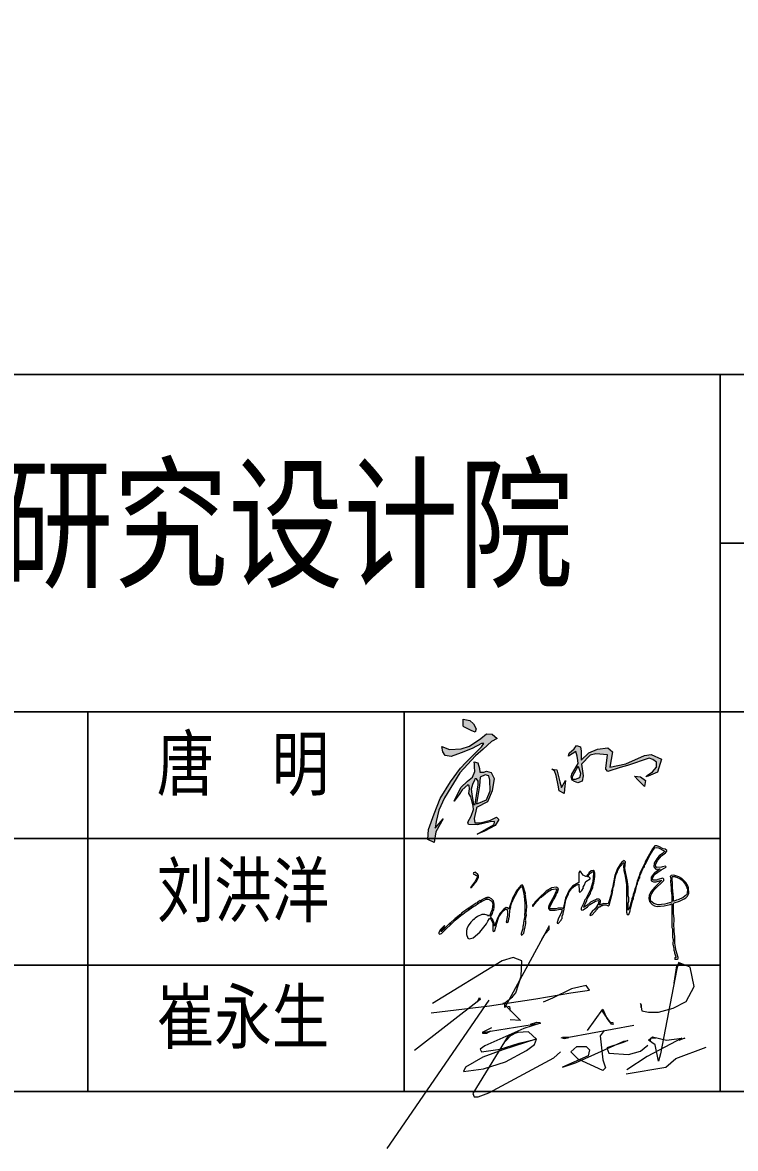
# Model space of a CAD drawing. Header units: millimetres. Extents: x -17321 to 106270, y -22341 to 35329.
# Drawn here: x 92969 to 96351, y -22341 to -17002 of the extents above; entities that cross this region are included whole.
import ezdxf

# ---------------------------------------------------------------- set-up
doc = ezdxf.new("R2010")
doc.units = ezdxf.units.MM
for name, color, linetype, lineweight in [('PUB_TITLE', 4, 'Continuous', 9), ('公用-图角-签字', 41, 'Continuous', 9), ('签名', 211, 'Continuous', 9), ('记者站1205_t3_2__3F导出_dwg', 8, 'Continuous', 9)]:
    doc.layers.add(name, color=color, linetype=linetype, lineweight=lineweight)
doc.styles.add('宋体_2', font='', dxfattribs={"width": 0.8, "height": 250})
doc.styles.add('宋体_3', font='', dxfattribs={"width": 0.8, "height": 500})
doc.styles.get('宋体_2').set_extended_font_data('SimSun')
doc.styles.get('宋体_3').set_extended_font_data('SimSun')

# ---------------------------------------------------------------- blocks, each defined once
blk = doc.blocks.new('记者站1205_t3_2__3F导出_dwg_lhy-1307953-建模-三层平面图')
at = {"color": 250, "lineweight": 9, "flags": 128}
for points in [[(60084.8, 17160.6), (60083.2, 17162.2), (60067.2, 17162.2), (60051.2, 17143), (60001.6, 17053.4), (60000, 17045.4), (59979.2, 17008.6), (59964.8, 16975), (59960, 16955.8), (59956.8, 16952.6), (59956.8, 16944.6), (59953.6, 16943), (59953.6, 16936.6), (59945.6, 16920.6), (59936, 16882.2), (59929.6, 16869.4), (59926.4, 16848.6), (59918.4, 16829.4), (59916.8, 16816.6), (59910.4, 16802.2), (59907.2, 16783), (59904, 16779.8), (59896, 16746.2), (59884.8, 16722.2), (59884.8, 16770.2), (59888, 16783), (59888, 16807), (59884.8, 16821.4), (59884.8, 16880.6), (59880, 16919), (59862.4, 17007), (59865.6, 17053.4), (59857.6, 17061.4), (59841.6, 17051.8), (59825.6, 17031), (59825.6, 17027.8), (59811.2, 17007), (59793.6, 16960.6), (59777.6, 16875.8), (59768, 16842.2), (59769.6, 16837.4), (59747.2, 16765.4), (59718.4, 16767), (59686.4, 16755.8), (59692.8, 16767), (59696, 16779.8), (59694.4, 16787.8), (59684.8, 16797.4), (59670.4, 16797.4), (59662.4, 16792.6), (59649.6, 16789.4), (59627.2, 16776.6), (59601.6, 16754.2), (59579.2, 16739.8), (59577.6, 16741.4), (59582.4, 16746.2), (59582.4, 16751), (59601.6, 16786.2), (59604.8, 16799), (59625.6, 16837.4), (59625.6, 16842.2), (59641.6, 16877.4), (59644.8, 16895), (59649.6, 16906.2), (59654.4, 16936.6), (59652.8, 16944.6), (59656, 16949.4), (59656, 16978.2), (59652.8, 16987.8), (59644.8, 16994.2), (59630.4, 16991), (59616, 16978.2), (59614.4, 16973.4), (59603.2, 16962.2), (59600, 16952.6), (59593.6, 16952.6), (59576, 16962.2), (59563.2, 16979.8), (59563.2, 16983), (59556.8, 16989.4), (59553.6, 16989.4), (59545.6, 16978.2), (59545.6, 16911), (59502.4, 16887), (59480, 16859.8), (59454.4, 16803.8), (59440, 16731.8), (59432, 16736.6), (59404.8, 16736.6), (59388.8, 16731.8), (59352, 16731.8), (59348.8, 16736.6), (59348.8, 16746.2), (59372.8, 16794.2), (59382.4, 16807), (59392, 16826.2), (59392, 16832.6), (59400, 16843.8), (59406.4, 16869.4), (59396.8, 16877.4), (59390.4, 16879), (59361.6, 16874.2), (59323.2, 16851.8), (59272, 16805.4), (59246.4, 16776.6), (59238.4, 16763.8), (59232, 16759), (59228.8, 16752.6), (59228.8, 16749.4), (59232, 16747.8), (59256, 16779.8), (59284.8, 16808.6), (59291.2, 16811.8), (59299.2, 16821.4), (59331.2, 16847), (59358.4, 16863), (59387.2, 16869.4), (59393.6, 16867.8), (59396.8, 16863), (59380.8, 16824.6), (59342.4, 16754.2), (59339.2, 16744.6), (59339.2, 16733.4), (59348.8, 16722.2), (59384, 16722.2), (59419.2, 16728.6), (59428.8, 16727), (59432, 16723.8), (59428.8, 16707.8), (59404.8, 16659.8), (59401.6, 16643.8), (59398.4, 16640.6), (59398.4, 16632.6), (59404.8, 16631), (59425.6, 16653.4), (59427.2, 16661.4), (59432, 16666.2), (59433.6, 16680.6), (59440, 16696.6), (59441.6, 16712.6), (59444.8, 16717.4), (59457.6, 16794.2), (59468.8, 16821.4), (59475.2, 16831), (59478.4, 16843.8), (59499.2, 16872.6), (59520, 16888.6), (59524.8, 16888.6), (59528, 16893.4), (59545.6, 16901.4), (59548.8, 16853.4), (59552, 16845.4), (59558.4, 16847), (59568, 16856.6), (59577.6, 16875.8), (59576, 16879), (59584, 16890.2), (59593.6, 16919), (59624, 16936.6), (59624, 16941.4), (59614.4, 16949.4), (59606.4, 16949.4), (59608, 16955.8), (59617.6, 16965.4), (59624, 16976.6), (59641.6, 16986.2), (59644.8, 16984.6), (59648, 16975), (59641.6, 16915.8), (59625.6, 16864.6), (59593.6, 16799), (59587.2, 16792.6), (59580.8, 16773.4), (59563.2, 16736.6), (59563.2, 16727), (59568, 16722.2), (59576, 16723.8), (59606.4, 16746.2), (59622.4, 16762.2), (59660.8, 16784.6), (59681.6, 16787.8), (59684.8, 16783), (59681.6, 16773.4), (59683.2, 16771.8), (59668.8, 16749.4), (59670.4, 16744.6), (59667.2, 16744.6), (59656, 16730.2), (59636.8, 16712.6), (59620.8, 16691.8), (59624, 16685.4), (59636.8, 16690.2), (59672, 16728.6), (59683.2, 16744.6), (59691.2, 16746.2), (59702.4, 16754.2), (59705.6, 16752.6), (59707.2, 16755.8), (59713.6, 16755.8), (59718.4, 16759), (59734.4, 16759), (59747.2, 16752.6), (59755.2, 16755.8), (59777.6, 16843.8), (59782.4, 16882.2), (59785.6, 16885.4), (59792, 16930.2), (59801.6, 16967), (59811.2, 16984.6), (59811.2, 16991), (59827.2, 17018.2), (59854.4, 17048.6), (59856, 17043.8), (59852.8, 17026.2), (59854.4, 16994.2), (59864, 16955.8), (59873.6, 16895), (59873.6, 16707.8), (59876.8, 16691.8), (59888, 16691.8), (59897.6, 16719), (59899.2, 16735), (59902.4, 16738.2), (59913.6, 16786.2), (59920, 16800.6), (59921.6, 16816.6), (59924.8, 16819.8), (59926.4, 16832.6), (59931.2, 16842.2), (59944, 16895), (59948.8, 16903), (59948.8, 16912.6), (59958.4, 16931.8), (59956.8, 16936.6), (59963.2, 16944.6), (59964.8, 16957.4), (59972.8, 16975), (59972.8, 16979.8), (59977.6, 16984.6), (59977.6, 16989.4), (59985.6, 17002.2), (59985.6, 17007), (59995.2, 17019.8), (59996.8, 17029.4), (60001.6, 17034.2), (60035.2, 17101.4), (60052.8, 17130.2), (60067.2, 17147.8), (60078.4, 17151), (60092.8, 17147.8), (60110.4, 17139.8), (60112, 17136.6), (60136, 17127), (60118.4, 17109.4), (60097.6, 17093.4), (60080, 17074.2), (60062.4, 17043.8), (60060.8, 17019.8), (60073.6, 17003.8), (60078.4, 17002.2), (60102.4, 17005.4), (60067.2, 16978.2), (60064, 16978.2), (60041.6, 16947.8), (60041.6, 16925.4), (60046.4, 16920.6), (60057.6, 16915.8), (60075.2, 16915.8), (60115.2, 16928.6), (60067.2, 16880.6), (60040, 16848.6), (60028.8, 16824.6), (60025.6, 16799), (60030.4, 16781.4), (60048, 16762.2), (60065.6, 16752.6), (60083.2, 16747.8), (60131.2, 16751), (60172.8, 16762.2), (60177.6, 16765.4), (60184, 16765.4), (60184, 16603.8), (60187.2, 16594.2), (60188.8, 16538.2), (60192, 16522.2), (60190.4, 16490.2), (60196.8, 16459.8), (60196.8, 16447), (60200, 16443.8), (60201.6, 16429.4), (60211.2, 16402.2), (60211.2, 16397.4), (60204.8, 16397.4), (60201.6, 16392.6), (60204.8, 16386.2), (60220.8, 16386.2), (60225.6, 16392.6), (60225.6, 16399), (60209.6, 16451.8), (60211.2, 16455), (60204.8, 16496.6), (60204.8, 16543), (60200, 16576.6), (60200, 16602.2), (60196.8, 16610.2), (60198.4, 16664.6), (60195.2, 16699.8), (60195.2, 16767), (60198.4, 16771.8), (60236.8, 16784.6), (60267.2, 16799), (60280, 16807), (60291.2, 16818.2), (60299.2, 16837.4), (60297.6, 16874.2), (60292.8, 16888.6), (60278.4, 16912.6), (60252.8, 16938.2), (60230.4, 16951), (60196.8, 16962.2), (60179.2, 16960.6), (60172.8, 16952.6), (60176, 16935), (60174.4, 16922.2), (60176, 16890.2), (60179.2, 16877.4), (60177.6, 16855), (60182.4, 16823), (60182.4, 16778.2), (60134.4, 16763.8), (60113.6, 16762.2), (60104, 16759), (60086.4, 16759), (60060.8, 16767), (60040, 16784.6), (60036.8, 16792.6), (60036.8, 16813.4), (60041.6, 16829.4), (60062.4, 16861.4), (60128, 16925.4), (60129.6, 16933.4), (60121.6, 16941.4), (60088, 16931.8), (60084.8, 16928.6), (60054.4, 16928.6), (60051.2, 16933.4), (60052.8, 16946.2), (60065.6, 16965.4), (60110.4, 16999), (60139.2, 17013.4), (60144, 17018.2), (60139.2, 17024.6), (60118.4, 17019.8), (60113.6, 17016.6), (60081.6, 17013.4), (60073.6, 17019.8), (60072, 17035.8), (60086.4, 17064.6), (60113.6, 17093.4), (60140.8, 17115.8), (60148.8, 17125.4), (60148.8, 17130.2), (60137.6, 17139.8), (60124.8, 17143), (60094.4, 17159)], [(58838.4, 16979.8), (58836.8, 16981.4), (58828.8, 16978.2), (58827.2, 16979.8), (58824, 16970.2), (58832, 16965.4), (58835.2, 16967), (58838.4, 16962.2), (58843.2, 16962.2), (58848, 16957.4), (58851.2, 16947.8), (58835.2, 16917.4), (58811.2, 16887), (58804.8, 16877.4), (58811.2, 16877.4), (58833.6, 16904.6), (58833.6, 16907.8), (58843.2, 16917.4), (58859.2, 16946.2), (58859.2, 16959), (58856, 16965.4)], [(60188.8, 16952.6), (60203.2, 16952.6), (60206.4, 16949.4), (60222.4, 16946.2), (60224, 16943), (60238.4, 16938.2), (60254.4, 16927), (60275.2, 16901.4), (60286.4, 16877.4), (60286.4, 16872.6), (60289.6, 16869.4), (60288, 16837.4), (60283.2, 16827.8), (60260.8, 16808.6), (60227.2, 16792.6), (60216, 16791), (60200, 16783), (60195.2, 16783), (60195.2, 16810.2), (60188.8, 16875.8), (60188.8, 16914.2), (60185.6, 16920.6), (60185.6, 16951)], [(59160, 16893.4), (59158.4, 16895), (59148.8, 16891.8), (59116.8, 16851.8), (59110.4, 16835.8), (59094.4, 16808.6), (59067.2, 16728.6), (59060.8, 16738.2), (59049.6, 16739.8), (59033.6, 16730.2), (59008, 16703), (58988.8, 16667.8), (58969.6, 16613.4), (58968, 16632.6), (58960, 16648.6), (58960, 16653.4), (58942.4, 16677.4), (58955.2, 16699.8), (58960, 16717.4), (58964.8, 16725.4), (58968, 16743), (58968, 16763.8), (58961.6, 16786.2), (58948.8, 16800.6), (58932.8, 16808.6), (58920, 16808.6), (58920, 16805.4), (58913.6, 16808.6), (58907.2, 16805.4), (58908.8, 16802.2), (58905.6, 16805.4), (58881.6, 16792.6), (58878.4, 16789.4), (58881.6, 16787.8), (58872, 16783), (58875.2, 16786.2), (58872, 16787.8), (58856, 16778.2), (58852.8, 16775), (58856, 16771.8), (58851.2, 16775), (58849.6, 16771.8), (58843.2, 16770.2), (58817.6, 16751), (58806.4, 16744.6), (58812.8, 16744.6), (58809.6, 16741.4), (58806.4, 16744.6), (58801.6, 16743), (58798.4, 16738.2), (58800, 16736.6), (58788.8, 16728.6), (58798.4, 16735), (58795.2, 16738.2), (58744, 16701.4), (58742.4, 16699.8), (58745.6, 16695), (58737.6, 16690.2), (58740.8, 16693.4), (58739.2, 16696.6), (58732.8, 16690.2), (58734.4, 16688.6), (58731.2, 16690.2), (58715.2, 16675.8), (58708.8, 16672.6), (58715.2, 16672.6), (58712, 16669.4), (58707.2, 16671), (58700.8, 16664.6), (58704, 16663), (58702.4, 16661.4), (58699.2, 16664.6), (58665.6, 16634.2), (58667.2, 16629.4), (58662.4, 16632.6), (58662.4, 16624.6), (58659.2, 16627.8), (58625.6, 16594.2), (58628.8, 16592.6), (58624, 16594.2), (58616, 16584.6), (58606.4, 16576.6), (58603.2, 16576.6), (58603.2, 16579.8), (58622.4, 16600.6), (58628.8, 16611.8), (58627.2, 16616.6), (58600, 16589.4), (58588.8, 16570.2), (58588.8, 16562.2), (58593.6, 16557.4), (58606.4, 16563.8), (58699.2, 16653.4), (58750.4, 16695), (58753.6, 16695), (58774.4, 16714.2), (58780.8, 16715.8), (58827.2, 16749.4), (58833.6, 16751), (58859.2, 16770.2), (58912, 16797.4), (58931.2, 16797.4), (58950.4, 16784.6), (58958.4, 16765.4), (58953.6, 16727), (58934.4, 16683.8), (58924.8, 16683.8), (58928, 16685.4), (58904, 16693.4), (58881.6, 16691.8), (58852.8, 16679), (58836.8, 16667.8), (58830.4, 16661.4), (58832, 16659.8), (58830.4, 16661.4), (58820.8, 16655), (58806.4, 16640.6), (58788.8, 16615), (58780.8, 16595.8), (58780.8, 16587.8), (58777.6, 16584.6), (58777.6, 16555.8), (58787.2, 16531.8), (58796.8, 16525.4), (58822.4, 16533.4), (58868.8, 16571.8), (58915.2, 16629.4), (58923.2, 16647), (58936, 16666.2), (58939.2, 16666.2), (58944, 16661.4), (58956.8, 16632.6), (58956.8, 16581.4), (58961.6, 16576.6), (58971.2, 16583), (58977.6, 16608.6), (58980.8, 16611.8), (58982.4, 16626.2), (59000, 16675.8), (59022.4, 16707.8), (59044.8, 16728.6), (59054.4, 16730.2), (59059.2, 16715.8), (59059.2, 16688.6), (59049.6, 16640.6), (59054.4, 16637.4), (59065.6, 16645.4), (59067.2, 16664.6), (59072, 16682.2), (59075.2, 16722.2), (59081.6, 16744.6), (59080, 16747.8), (59091.2, 16781.4), (59094.4, 16784.6), (59094.4, 16791), (59128, 16855), (59147.2, 16879), (59155.2, 16883.8), (59160, 16875.8), (59172.8, 16821.4), (59174.4, 16787.8), (59177.6, 16771.8), (59177.6, 16712.6), (59174.4, 16690.2), (59176, 16683.8), (59169.6, 16651.8), (59166.4, 16616.6), (59163.2, 16611.8), (59163.2, 16597.4), (59152, 16562.2), (59152, 16554.2), (59156.8, 16551), (59169.6, 16565.4), (59184, 16631), (59184, 16643.8), (59180.8, 16645.4), (59184, 16651.8), (59182.4, 16658.2), (59188.8, 16688.6), (59187.2, 16699.8), (59190.4, 16746.2), (59188.8, 16776.6), (59182.4, 16815), (59184, 16816.6), (59179.2, 16827.8), (59180.8, 16835.8), (59166.4, 16887)]]:
    blk.add_lwpolyline(points, close=True, dxfattribs=at)
blk = doc.blocks.new('记者站1205_t3_2__3F导出_dwg_asdfadfg-1307955-建模-三层平面图')
at = {"layer": '签名'}
blk.add_line((-17132.306, 4557.518), (-17133.712, 4555.475), dxfattribs=at)
at = {"layer": '签名', "flags": 128}
for points in [[(-17131.575, 4558.357), (-17131.527, 4558.434), (-17131.473, 4558.494), (-17131.473, 4558.545), (-17132.084, 4557.417), (-17132.084, 4557.481), (-17131.982, 4557.565), (-17131.936, 4557.62), (-17131.862, 4557.851), (-17131.853, 4558.064), (-17131.973, 4558.11), (-17132.121, 4558.064), (-17133.083, 4557.472)], [(-17130.207, 4557.42), (-17130.201, 4557.45), (-17130.215, 4557.475), (-17130.197, 4557.374), (-17130.104, 4557.355), (-17129.966, 4557.355), (-17129.762, 4557.411), (-17129.586, 4557.503), (-17129.475, 4557.707), (-17129.531, 4557.975), (-17129.688, 4558.04), (-17129.716, 4557.929), (-17129.938, 4556.782), (-17129.966, 4556.68), (-17130.012, 4556.902), (-17130.104, 4556.967), (-17130.049, 4557.013), (-17129.855, 4556.967), (-17129.642, 4556.995), (-17130.123, 4556.745), (-17130.401, 4556.56)], [(-17129.645, 4558.023), (-17129.693, 4558.017), (-17129.717, 4557.993), (-17129.753, 4557.754)], [(-17133.102, 4557.343), (-17132.297, 4557.444), (-17131.658, 4557.537), (-17131.177, 4557.62), (-17130.918, 4557.657), (-17130.964, 4557.722), (-17131.168, 4557.676), (-17131.427, 4557.546), (-17131.556, 4557.491)], [(-17132.465, 4557.497), (-17132.435, 4557.557), (-17132.426, 4557.528), (-17133.333, 4556.825)], [(-17132.112, 4557.481), (-17131.871, 4557.241), (-17132.01, 4557.25)], [(-17132.046, 4557.437), (-17132.022, 4557.431), (-17132.011, 4557.366)], [(-17130.946, 4557.102), (-17130.733, 4557.398), (-17130.678, 4557.269), (-17130.613, 4557.186)], [(-17130.75, 4557.384), (-17130.708, 4557.312), (-17130.631, 4557.21), (-17130.595, 4557.21), (-17130.595, 4557.181)], [(-17132.269, 4557.139), (-17132.398, 4557.075), (-17131.594, 4557.204), (-17131.825, 4557.13), (-17132.361, 4556.89), (-17132.426, 4556.843), (-17132.408, 4556.806), (-17132.149, 4556.843), (-17131.89, 4556.927), (-17131.658, 4556.982), (-17132.112, 4556.834), (-17132.389, 4556.732), (-17132.63, 4556.594), (-17132.658, 4556.538), (-17132.38, 4556.575), (-17132.075, 4556.668), (-17131.788, 4556.825), (-17131.677, 4556.908), (-17131.649, 4556.982), (-17131.76, 4557.084), (-17131.908, 4557.075), (-17132.038, 4557.028), (-17132.528, 4556.233), (-17132.509, 4556.187), (-17132.454, 4556.187), (-17132.306, 4556.242), (-17131.408, 4556.723), (-17131.316, 4556.806)], [(-17131.73, 4557.187), (-17131.646, 4557.216), (-17131.598, 4557.21)], [(-17131.288, 4557.01), (-17131.205, 4557.01), (-17130.307, 4557.176)], [(-17132.393, 4557.067), (-17132.339, 4557.067), (-17132.285, 4557.097)], [(-17132.076, 4556.954), (-17132.005, 4557.031), (-17131.957, 4557.055)], [(-17131.312, 4557.007), (-17131.264, 4556.99), (-17131.204, 4557.007)], [(-17130.715, 4557.102), (-17130.77, 4557.028), (-17130.733, 4556.695), (-17130.696, 4556.585), (-17130.733, 4556.548), (-17131.075, 4556.705), (-17131.177, 4556.806), (-17131.094, 4556.88), (-17130.964, 4556.88), (-17130.918, 4556.834), (-17130.937, 4556.751), (-17131.288, 4556.594), (-17131.112, 4556.658), (-17130.446, 4556.954), (-17130.391, 4556.964), (-17130.455, 4556.936), (-17130.678, 4556.862), (-17130.65, 4556.788), (-17130.381, 4556.769), (-17130.215, 4556.816), (-17130.113, 4556.899)], [(-17130.003, 4556.996), (-17130.075, 4556.99), (-17130.081, 4556.954)], [(-17129.675, 4556.984), (-17129.603, 4556.996), (-17129.651, 4556.978), (-17129.687, 4556.966)], [(-17130.41, 4556.504), (-17129.864, 4556.597), (-17129.725, 4556.717), (-17129.309, 4556.874)]]:
    blk.add_lwpolyline(points, dxfattribs=at)
blk = doc.blocks.new('记者站1205_t3_2__3F导出_dwg_rfrfrff-1307956-建模-三层平面图')
at = {"layer": '公用-图角-签字'}
h = blk.add_hatch(color=256, dxfattribs=at)
h.paths.add_polyline_path([(355819.6, 158918.7), (355828.3, 158968.5), (355862.4, 159029.8), (355824.2, 158986.4), (355829.4, 159017.1), (355842.5, 159071), (355868.3, 159130.6), (355942.2, 159248.3), (356016.6, 159329.4), (356092.3, 159396.3), (356119.5, 159411), (356094.5, 159432.3), (356068, 159433.8), (356040.8, 159411), (355987.2, 159375.7), (355948.2, 159361.8), (355893.1, 159359.6), (355856.3, 159372.8), (355860.8, 159348.4), (355872.1, 159331.4), (355900.4, 159325.5), (355999.6, 159363.3), (356044.4, 159387.8), (356055.2, 159387.8), (356044.6, 159372.2), (355970.7, 159297.9), (355944.7, 159270.4), (355897.8, 159205.7), (355849.1, 159127.3), (355820.1, 159054.4), (355792.9, 158980.1), (355789.5, 158932)], flags=0)
h.paths.add_polyline_path([(356023.5, 158957.8), (356058.7, 158971.5), (356110.1, 158998.6), (356127.5, 159026.8), (356116.2, 159038), (356087.4, 159024.7), (356038.3, 159011.3), (356012.3, 159012), (356010.2, 159032.4), (356020.8, 159083.6), (356073.2, 159111.4), (356095.2, 159163.5), (356104.3, 159222.2), (356091, 159250.8), (356068, 159257), (356055.4, 159251.9), (356037.1, 159251.9), (356035.1, 159269.1), (356026.5, 159296.1), (356010.1, 159301.2), (356011.7, 159276.5), (356013.4, 159254.2), (356001.7, 159228.1), (355978.3, 159209.2), (355946, 159179.1), (355914.9, 159113.5), (355938.7, 159145.1), (355953, 159167.8), (355979.6, 159191), (355985.6, 159188.8), (355987, 159172), (355984.9, 159150.9), (355994, 159134.8), (356004.4, 159091), (356006.5, 159074.2), (355996.1, 159043.5), (355979.3, 159014.7), (355983.5, 159004.2), (356024.9, 159001.4), (356085.3, 159016.8), (356106.4, 159017.5), (356104.2, 159003.6)], flags=0)
h.paths.add_polyline_path([(356014.4, 159098.3), (356006.4, 159099), (355995.4, 159171.1), (356001.5, 159193), (356011.8, 159214.2), (356012.7, 159220.8), (356021.5, 159220.3), (356028.6, 159208.6), (356028.1, 159191.8), (356018.1, 159120.6)], flags=0)
h.paths.add_polyline_path([(356021.4, 159101.4), (356034.9, 159187.4), (356037.6, 159227.6), (356062.4, 159238.3), (356079.5, 159233.9), (356084.1, 159213.7), (356085.5, 159163.8), (356068.6, 159120.4), (356031.1, 159105.3)], flags=0)
h.paths.add_polyline_path([(356015, 159440.7), (356018.7, 159456.8), (356006.7, 159480.7), (355988.8, 159496.8), (355957.5, 159502.8), (355958, 159470.1), (355961.2, 159466.4), (355995.7, 159449.4)], flags=0)
h = blk.add_hatch(color=256, dxfattribs=at)
h.paths.add_polyline_path([(356436.5, 159151.1), (356443.5, 159212.2), (356423.5, 159178.4), (356416.8, 159205.9), (356401.4, 159262.1), (356378.9, 159265.6), (356390.8, 159257.8), (356398, 159236.6), (356408.4, 159189.7), (356412.7, 159163)], flags=0)
h.paths.add_polyline_path([(356818, 159184), (356822.5, 159211.9), (356798.4, 159229.1), (356771.1, 159232.9), (356787.1, 159214), (356806, 159194.8)], flags=0)
h.paths.add_polyline_path([(356501.4, 159201.5), (356521.4, 159208.7), (356526.7, 159234.7), (356518.8, 159289.9), (356560.8, 159332.5), (356586.6, 159338.4), (356642.2, 159334.3), (356634.4, 159265.5), (356644.2, 159255.4), (356736.7, 159282.7), (356839.6, 159317.7), (356857.5, 159311.4), (356874.8, 159299.3), (356875.4, 159275.3), (356855.8, 159253.2), (356823.4, 159230), (356835, 159232.5), (356879.1, 159251.3), (356898.9, 159313.2), (356848.7, 159335.3), (356817.2, 159330.7), (356729.1, 159290.9), (356653.2, 159275.8), (356665.6, 159347.6), (356643.5, 159367.8), (356594.1, 159360.5), (356554.4, 159343), (356517.4, 159309.3), (356516.9, 159351.6), (356514.3, 159372.1), (356496, 159378.1), (356484.9, 159361.9), (356460.1, 159342.3), (356457.9, 159327.1), (356491.9, 159350.1), (356499, 159328.3), (356502.9, 159292.4), (356472.7, 159242.6), (356470.4, 159229.3), (356474.5, 159213.6), (356485.9, 159207.8)], flags=0)
h.paths.add_polyline_path([(356488.9, 159217.1), (356476.3, 159217.6), (356475.9, 159231.3), (356503.5, 159280.4), (356514, 159246.9), (356510.1, 159225)], flags=0)
at = {"layer": 'PUB_TITLE', "flags": 128}
blk.add_lwpolyline([(348177.2, 157737.1), (366177.2, 157737.1), (366177.2, 161137.1), (348177.2, 161137.1), (348177.2, 157737.1), (348177.2, 161137.1), (366177.2, 161137.1), (366177.2, 157737.1), (348177.2, 157737.1), (357177.2, 157737.1), (357177.2, 161137.1), (357177.2, 157737.1), (357177.2, 159537.1), (357177.2, 157737.1), (348177.2, 157737.1), (357177.2, 157737.1), (357177.2, 159537.1)], dxfattribs=at)
for points in [[(366177.2, 160337.1), (357177.2, 160337.1)], [(366177.2, 159537.1), (348177.2, 159537.1)], [(354177.2, 159537.1), (354177.2, 157737.1)], [(355677.2, 159537.1), (355677.2, 157737.1)], [(348177.2, 158937.1), (357177.2, 158937.1)], [(348177.2, 158337.1), (357177.2, 158337.1)]]:
    blk.add_lwpolyline(points, close=True, dxfattribs=at)
at = {"layer": '公用-图角-签字', "flags": 128}
for points in [[(355957.5, 159502.8), (355988.8, 159496.8), (356006.7, 159480.7), (356018.7, 159456.8), (356015, 159440.7), (355995.7, 159449.4), (355961.2, 159466.4), (355958, 159470.1)], [(355856.3, 159372.8), (355893.1, 159359.6), (355948.2, 159361.8), (355987.2, 159375.7), (356040.8, 159411), (356068, 159433.8), (356094.5, 159432.3), (356119.5, 159411), (356092.3, 159396.3), (356052.6, 159361), (356016.6, 159329.4), (355942.2, 159248.3), (355868.3, 159130.6), (355842.5, 159071), (355829.4, 159017.1), (355824.2, 158986.4), (355862.4, 159029.8), (355828.3, 158968.5), (355819.6, 158918.7), (355789.5, 158932), (355792.9, 158980.1), (355820.1, 159054.4), (355849.1, 159127.3), (355897.8, 159205.7), (355944.7, 159270.4), (355970.7, 159297.9), (356001.4, 159329.4), (356044.6, 159372.2), (356055.2, 159387.8), (356044.4, 159387.8), (355999.6, 159363.3), (355948, 159343.4), (355900.4, 159325.5), (355872.1, 159331.4), (355860.8, 159348.4)], [(356634.4, 159265.5), (356635.1, 159269), (356642.2, 159334.3), (356586.6, 159338.4), (356560.8, 159332.5), (356518.8, 159289.9), (356526.7, 159234.7), (356521.4, 159208.7), (356501.4, 159201.5), (356485.9, 159207.8), (356474.5, 159213.6), (356470.4, 159229.3), (356472.7, 159242.6), (356502.9, 159292.4), (356501.3, 159306.2), (356499, 159328.3), (356491.9, 159350.1), (356457.9, 159327.1), (356460.1, 159342.3), (356484.9, 159361.9), (356496, 159378.1), (356514.3, 159372.1), (356516.9, 159351.6), (356517.4, 159309.3), (356554.4, 159343), (356594.1, 159360.5), (356643.5, 159367.8), (356665.6, 159347.6), (356653.2, 159275.8), (356729.1, 159290.9), (356817.2, 159330.7), (356848.7, 159335.3), (356898.9, 159313.2), (356879.1, 159251.3), (356835, 159232.5), (356823.4, 159230), (356831, 159235.9), (356855.8, 159253.2), (356875.4, 159275.3), (356874.8, 159299.3), (356857.5, 159311.4), (356839.6, 159317.7), (356736.7, 159282.7), (356702.4, 159273.2), (356644.2, 159255.4)], [(356023.5, 158957.8), (356104.2, 159003.6), (356106.4, 159017.5), (356085.3, 159016.8), (356024.9, 159001.4), (355983.5, 159004.2), (355979.3, 159014.7), (355996.1, 159043.5), (356006.5, 159074.2), (356004.4, 159091), (355994, 159134.8), (355984.9, 159150.9), (355987, 159172), (355985.6, 159188.8), (355979.6, 159191), (355953, 159167.8), (355938.7, 159145.1), (355914.9, 159113.5), (355946, 159179.1), (355978.3, 159209.2), (356001.7, 159228.1), (356013.4, 159254.2), (356011.7, 159276.5), (356011.2, 159289.9), (356010.1, 159301.2), (356026.5, 159296.1), (356035.1, 159269.1), (356037.1, 159251.9), (356055.4, 159251.9), (356068, 159257), (356091, 159250.8), (356104.3, 159222.2), (356095.2, 159163.5), (356073.2, 159111.4), (356020.8, 159083.6), (356020.2, 159081.1), (356010.2, 159032.4), (356012.3, 159012), (356038.3, 159011.3), (356087.4, 159024.7), (356116.2, 159038), (356127.5, 159026.8), (356110.1, 158998.6), (356058.7, 158971.5)], [(356378.9, 159265.6), (356401.4, 159262.1), (356416.8, 159205.9), (356423.5, 159178.4), (356443.5, 159212.2), (356438.6, 159170.8), (356436.5, 159151.1), (356412.7, 159163), (356408.4, 159189.7), (356398, 159236.6), (356390.8, 159257.8)], [(356475.9, 159231.3), (356485.5, 159248.9), (356503.5, 159280.4), (356514, 159246.9), (356512.5, 159236.5), (356510.1, 159225), (356488.9, 159217.1), (356476.3, 159217.6)], [(356011.8, 159214.2), (356001.5, 159193), (355995.4, 159171.1), (355998.6, 159146.7), (356006.4, 159099), (356014.4, 159098.3), (356018.1, 159120.6), (356028.1, 159191.8), (356028.6, 159208.6), (356021.5, 159220.3), (356012.7, 159220.8)], [(356037.6, 159227.6), (356034.9, 159187.4), (356021.4, 159101.4), (356031.1, 159105.3), (356068.6, 159120.4), (356085.5, 159163.8), (356084.1, 159213.7), (356079.5, 159233.9), (356062.4, 159238.3)], [(356771.1, 159232.9), (356798.4, 159229.1), (356822.5, 159211.9), (356818, 159184), (356806, 159194.8), (356787.1, 159214)]]:
    blk.add_lwpolyline(points, close=True, dxfattribs=at)
for name, p, xscale, yscale, zscale in [('记者站1205_t3_2__3F导出_dwg_lhy-1307953-建模-三层平面图', (315240.5, 147008.7), 0.693, 0.693, 0.693), ('记者站1205_t3_2__3F导出_dwg_asdfadfg-1307955-建模-三层平面图', (6247103.8, -1408954.1), 343.8547200011121, 343.8547200011121, 343.8547200011121)]:
    blk.add_blockref(name, p, dxfattribs=dict(xscale=xscale, yscale=yscale, zscale=zscale))
at = {"layer": 'PUB_TITLE', "attachment_point": 1, "line_spacing_factor": 0.877739}
for s, insert, char_height, width, style in [('吉林省建筑科学研究设计院', (349932.8, 160678.8), 500, 8332.626, '宋体_3'), ('吉林省建筑科学研究设计院', (349932.8, 160678.8), 500, 8332.626, '宋体_3'), ('唐  明', (354504.4, 159417.4), 250, 1041.686, '宋体_2'), ('刘洪洋', (354504.4, 158817.4), 250, 1041.686, '宋体_2'), ('崔永生', (354504.4, 158217.4), 250, 1041.686, '宋体_2')]:
    blk.add_mtext(s, dxfattribs=dict(at, insert=insert, char_height=char_height, width=width, style=style))
blk = doc.blocks.new('记者站1205_t3_2__3F导出_dwg-1307846-建模-三层平面图')
at = {"layer": 'PUB_TITLE', "flags": 128}
blk.add_lwpolyline([(2551665.3, 409992.7), (2674265.3, 409992.7), (2674265.3, 467392.7), (2551665.3, 467392.7)], close=True, dxfattribs=at)
blk.add_lwpolyline([(2662265.3, 409992.7), (2668465.3, 409992.7), (2662265.3, 409992.7), (2668465.3, 409992.7), (2662265.3, 409992.7), (2668465.3, 409992.7), (2662265.3, 409992.7), (2668465.3, 409992.7), (2662265.3, 409992.7), (2668465.3, 409992.7), (2662265.3, 409992.7), (2668465.3, 409992.7), (2662265.3, 409992.7), (2668465.3, 409992.7), (2662265.3, 409992.7), (2668465.3, 409992.7), (2662265.3, 409992.7)], dxfattribs=at)
blk.add_blockref('记者站1205_t3_2__3F导出_dwg_rfrfrff-1307956-建模-三层平面图', (2308088.1, 252255.6))

msp = doc.modelspace()

# ---------------------------------------------------------------- block references
at = {"layer": '记者站1205_t3_2__3F导出_dwg', "color": 4}
msp.add_blockref('记者站1205_t3_2__3F导出_dwg-1307846-建模-三层平面图', (-2568986.5, -432064.1), dxfattribs=at)

doc.saveas('drawing.dxf')
